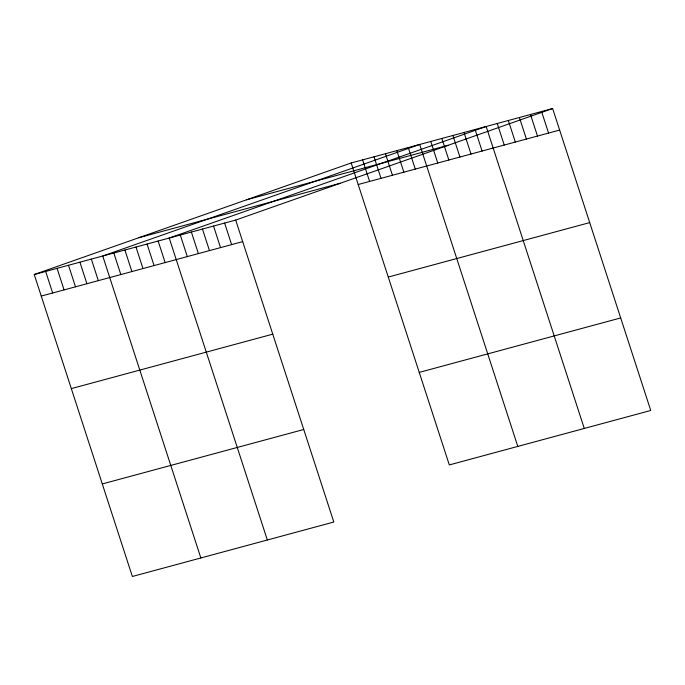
<?xml version="1.0" encoding="UTF-8"?>
<svg xmlns="http://www.w3.org/2000/svg" width="685" height="685" viewBox="0 0 685 685"><rect width="100%" height="100%" fill="white"/><g stroke="black" fill="none" stroke-linecap="round" stroke-linejoin="round"><path stroke-width="1.03" d="M34.25 274.522L235.691 220.073L333.809 522.03L132.359 576.479L34.25 274.522L351.191 162.97L552.641 108.521L650.75 410.478L449.309 464.927L351.191 162.97M235.691 220.073L552.641 108.521M246.6 199.78L448.05 145.331M138.841 237.712L340.282 183.255M358.195 184.522L559.645 130.073M41.254 296.074L242.695 241.625M388.258 277.057L589.708 222.608M71.317 388.609L272.767 334.16M419.237 372.4L620.687 317.943M102.296 483.944L303.738 429.495M541.561 111.518L548.565 133.07M530.481 114.515L537.485 136.067M519.401 117.503L526.405 139.064M508.321 120.5L515.326 142.052M497.241 123.497L504.246 145.049M584.271 428.45L486.162 126.494L169.221 238.037L267.33 539.994M475.082 129.482L482.086 151.042M464.002 132.479L471.006 154.031M452.922 135.476L459.926 157.028M441.842 138.473L448.846 160.025M430.762 141.461L437.766 163.021M517.8 446.414L419.682 144.458L102.741 256.01L200.851 557.967M408.269 147.54L415.273 169.101M396.855 150.631L403.859 172.183M385.441 153.714L392.445 175.266M374.019 156.805L381.023 178.357M362.605 159.888L369.609 181.439M224.62 223.062L231.616 244.622M213.54 226.059L220.536 247.61M202.46 229.055L209.464 250.607M191.38 232.052L198.385 253.604M180.301 235.041L187.305 256.601M158.141 241.034L165.145 262.586M147.061 244.031L154.065 265.583M135.981 247.02L142.985 268.58M124.901 250.016L131.905 271.568M113.821 253.013L120.825 274.565M91.328 259.093L98.332 280.644M79.914 262.175L86.918 283.736M68.5 265.266L75.496 286.818M57.078 268.349L64.082 289.901M45.664 271.431L52.668 292.992"/></g></svg>
